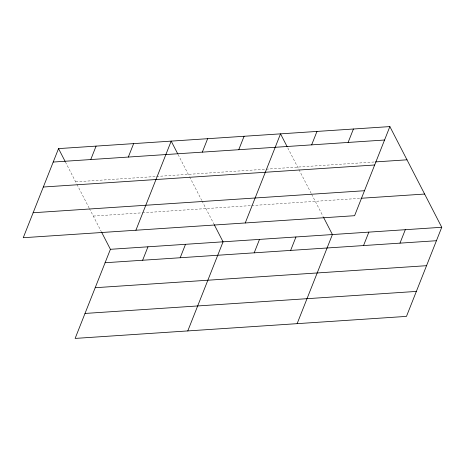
<?xml version="1.0" encoding="UTF-8"?>
<svg xmlns="http://www.w3.org/2000/svg" width="465" height="465" viewBox="0 0 465 465"><rect width="100%" height="100%" fill="white"/><g stroke="black" fill="none" stroke-linecap="round" stroke-linejoin="round"><path stroke-width="0.35" stroke-dasharray="2.33 1.74" d="M75.65 181.838L155.81 176.508M156.531 176.462L265.492 169.219M266.207 169.173L374.831 161.954M93.291 216.074L141.674 212.86M142.395 212.807L250.966 205.594M251.681 205.547L360.311 198.328M287.771 147.911L298.629 168.987M298.954 169.62L311.37 193.713M311.695 194.347L323.187 216.655M178.101 154.537L189.29 176.252M189.615 176.886L201.7 200.345M202.025 200.979L213.848 223.921M65.443 162.029L76.632 183.739M76.958 184.373L89.042 207.832M89.373 208.465L101.19 231.413"/><path stroke-width="0.7" d="M58.532 148.608L23.25 237.72L354.592 215.696L389.873 126.585L58.532 148.608L65.117 161.39M90.762 159.547L96.086 146.115M128.317 157.054L133.635 143.615M101.521 232.047L110.408 249.304L75.127 338.415L406.468 316.392L441.75 227.28L389.873 126.585M135.908 230.233L171.19 141.122L177.769 153.903M142.639 260.243L147.963 246.805M202.316 152.136L207.634 138.698M180.193 257.75L185.512 244.311M238.76 149.713L244.084 136.274M187.784 330.929L223.066 241.817L214.179 224.56M245.247 222.962L280.529 133.85L287.114 146.632M254.192 252.832L259.511 239.394M311.655 144.871L316.979 131.432M290.642 250.408L295.961 236.97M348.105 142.447L353.423 129.008M297.123 323.657L332.405 234.546L323.518 217.294M363.537 245.567L368.855 232.128M399.981 243.143L405.3 229.704M53.213 162.047L384.549 140.023M375.546 161.907L406.991 159.815M43.326 187.017L374.662 164.994M33.137 212.749L364.479 190.726M361.026 198.276L424.632 194.05M110.408 249.304L441.75 227.28M105.09 262.742L436.432 240.719M95.203 287.713L426.545 265.689M85.014 313.445L416.355 291.421"/></g></svg>
